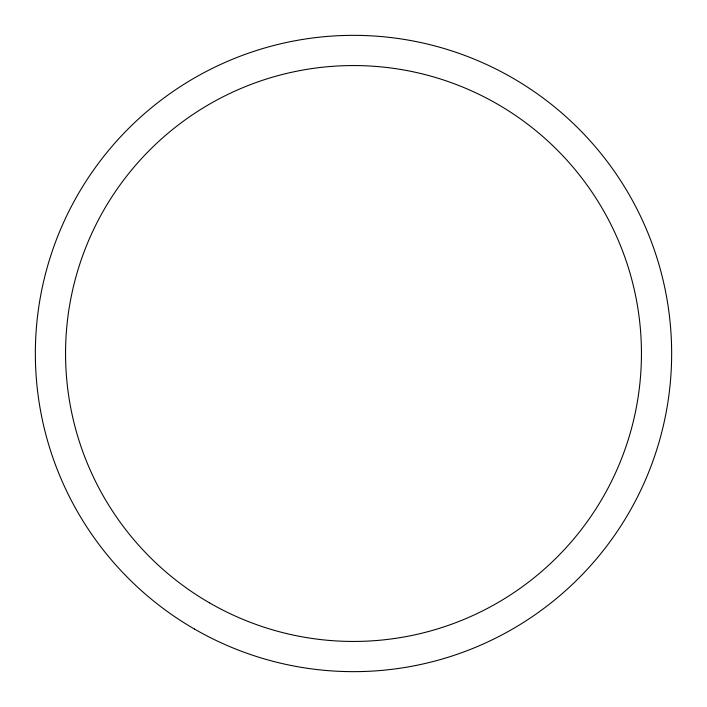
<?xml version="1.0" encoding="UTF-8"?>
<svg xmlns="http://www.w3.org/2000/svg" width="707" height="707" viewBox="0 0 707 707"><rect width="100%" height="100%" fill="white"/><g stroke="black" fill="none" stroke-linecap="round" stroke-linejoin="round"><path stroke-width="1.06" d="M194.425 629.027A318.15 318.15 0 0 0 671.65 353.5A318.15 318.15 0 0 0 194.425 77.973A318.15 318.15 0 0 0 194.425 629.027M209.528 602.868A287.943 287.943 0 0 0 641.443 353.5A287.943 287.943 0 0 0 209.528 104.132A287.943 287.943 0 0 0 209.528 602.868"/></g></svg>
